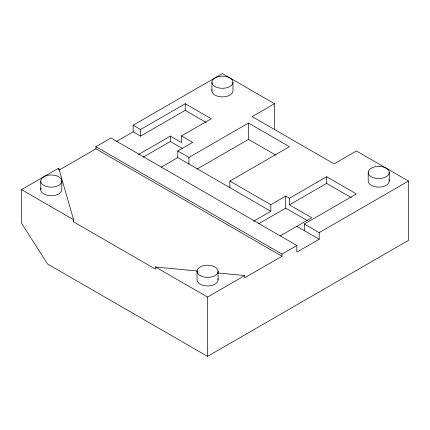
<?xml version="1.0" encoding="UTF-8"?>
<svg xmlns="http://www.w3.org/2000/svg" width="430" height="430" viewBox="0 0 430 430"><rect width="100%" height="100%" fill="white"/><g stroke="black" fill="none" stroke-linecap="round" stroke-linejoin="round"><path stroke-width="0.64" d="M274.539 129.699L274.539 103.711L252.211 116.605L334.078 163.868L356.406 150.978L408.5 181.057L408.5 240.354L207.556 356.363L47.547 263.982L21.5 223.165L21.5 189.646L58.711 168.162L73.594 219.725L73.594 221.875L155.461 269.137L155.461 266.992L197.451 271.029M95.922 146.678L281.983 254.098L281.983 256.248L95.922 148.828L95.922 146.678L110.972 137.992L296.867 245.508L296.867 252.125L319.194 239.236L319.194 232.614L408.5 181.057M116.089 141.658L133.133 131.816L133.133 125.194L222.444 73.638L274.539 103.711M59.292 169.979L95.922 148.828M133.133 125.194L140.578 129.494L185.233 103.711L211.28 118.75L181.508 135.939L181.508 142.556L170.345 136.111L138.492 154.499M133.133 131.816L140.578 136.111L185.233 110.333L206.067 122.362M143.125 157.24L170.345 141.524L182.368 148.468M229.883 187.674L229.883 181.057L270.819 204.685L270.819 211.302L177.789 157.595L177.789 150.978L192.672 142.384L181.508 135.939M161.282 167.125L177.789 157.595M177.789 150.978L188.953 157.423L248.492 123.05L289.422 146.678L229.883 181.057M197.042 169.076L248.492 139.379L275.587 155.02M270.819 204.685L285.703 196.096L289.422 198.241L326.633 176.757L356.406 193.946L304.306 224.025L304.306 230.641M253.673 221.203L270.819 211.302M289.422 198.241L289.422 204.857L326.633 183.374L351.251 197.59M258.403 223.885L285.703 208.125L307.117 220.488M280.279 235.919L311.75 217.752L289.422 204.857M155.461 266.992L207.556 297.065L244.767 275.582L244.767 277.732L281.983 256.248M281.983 254.098L296.867 245.508M218.112 273.018L244.767 275.582M304.306 224.025L319.194 232.614M296.867 226.341L319.194 239.236M21.5 189.646L73.594 219.725M73.224 220.585L73.594 221.875M389.257 172.462A10.524 6.079 0 0 1 373.466 177.724A10.524 6.079 0 0 1 373.466 167.2A10.524 6.079 0 0 1 389.257 172.462L389.257 181.057M368.204 172.462L368.204 181.057A10.524 6.079 0 0 0 380.104 187.082A10.524 6.079 0 0 0 388.897 179.482M326.633 176.757L326.633 183.374M285.703 196.096L285.703 208.125M248.492 123.05L248.492 139.379M232.969 82.227A10.524 6.079 0 0 1 217.182 87.489A10.524 6.079 0 0 1 217.182 76.965A10.524 6.079 0 0 1 232.969 82.227L232.969 90.821A10.524 6.079 0 0 1 221.525 96.874A10.524 6.079 0 0 1 212.076 89.768M218.085 271.287L218.085 279.882M211.915 82.227L211.915 90.821M207.556 297.065L207.556 356.363M197.031 271.287L197.031 279.882A10.524 6.079 0 0 0 208.475 285.934A10.524 6.079 0 0 0 217.924 278.823M188.953 157.423L188.953 164.04M185.233 103.711L185.233 110.333M170.345 136.111L170.345 141.524M140.578 129.494L140.578 136.111M61.796 181.057A10.524 6.079 0 0 1 46.005 186.319A10.524 6.079 0 0 1 46.005 175.795A10.524 6.079 0 0 1 61.796 181.057L61.796 189.646A10.524 6.079 0 0 1 49.896 195.672A10.524 6.079 0 0 1 41.103 188.077M58.711 168.162L58.711 169.775M40.742 181.057L40.742 189.646M200.117 275.582A10.524 6.079 0 0 0 217.725 272.862A10.524 6.079 0 0 0 204.836 265.418A10.524 6.079 0 0 0 200.117 275.582"/></g></svg>
